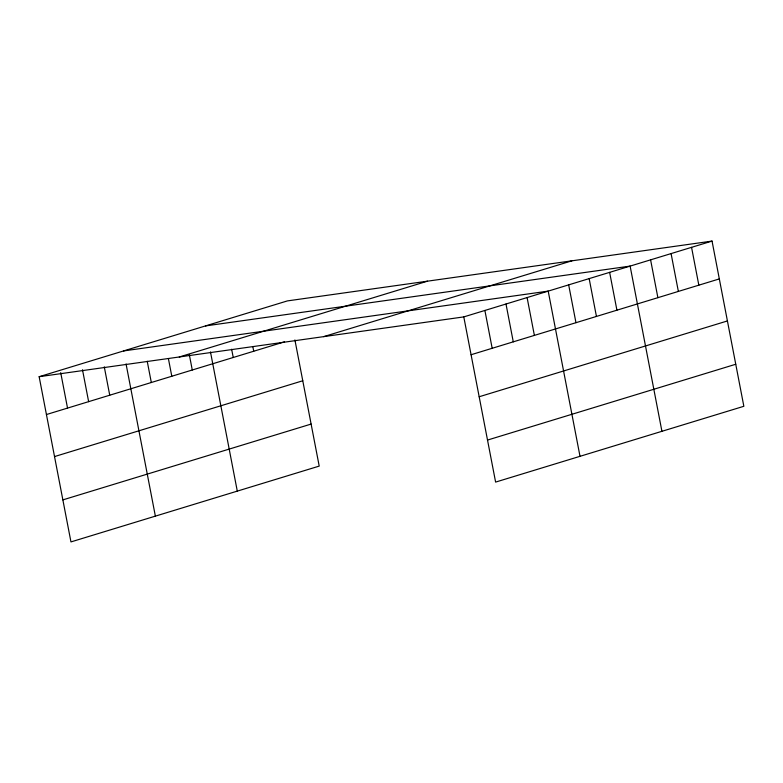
<?xml version="1.0" encoding="UTF-8"?>
<svg xmlns="http://www.w3.org/2000/svg" width="783" height="783" viewBox="0 0 783 783"><rect width="100%" height="100%" fill="white"/><g stroke="black" fill="none" stroke-linecap="round" stroke-linejoin="round"><path stroke-width="1.17" d="M294.907 339.93L319.21 466.1L70.959 541.914L39.15 376.711L287.39 300.907L712.041 241.086L743.85 406.289L495.61 482.093L463.79 316.9L712.041 241.086M179.278 356.979L427.528 281.166M46.432 414.54L284.435 341.858M323.663 336.641L571.903 260.827M54.526 456.577L302.776 380.763M471.082 354.728L719.323 278.914M62.865 499.887L311.115 424.073M479.176 396.756L727.417 320.942M487.515 440.066L735.756 364.252M205.469 325.924L630.119 266.103L661.929 431.306M123.557 350.941L548.198 291.119L580.007 456.323M39.15 376.711L463.79 316.9M691.555 247.34L698.837 285.169M671.08 253.594L678.362 291.423M650.595 259.848L657.886 297.677M609.634 272.357L616.926 310.185M589.159 278.611L596.44 316.44M568.673 284.865L575.965 322.694M527.096 297.56L534.378 335.388M505.994 304.01L513.276 341.838M484.892 310.45L492.174 348.278M252.811 346.507L253.721 351.244M231.641 349.218L233.236 357.498M210.48 351.929L237.288 491.117M189.32 354.64L192.275 370.007M168.384 358.526L171.8 376.261M147.224 361.237L151.315 382.515M126.053 363.938L155.367 516.144M104.276 366.845L109.737 395.209M82.489 369.742L88.636 401.659M60.702 372.639L67.534 408.1"/></g></svg>
